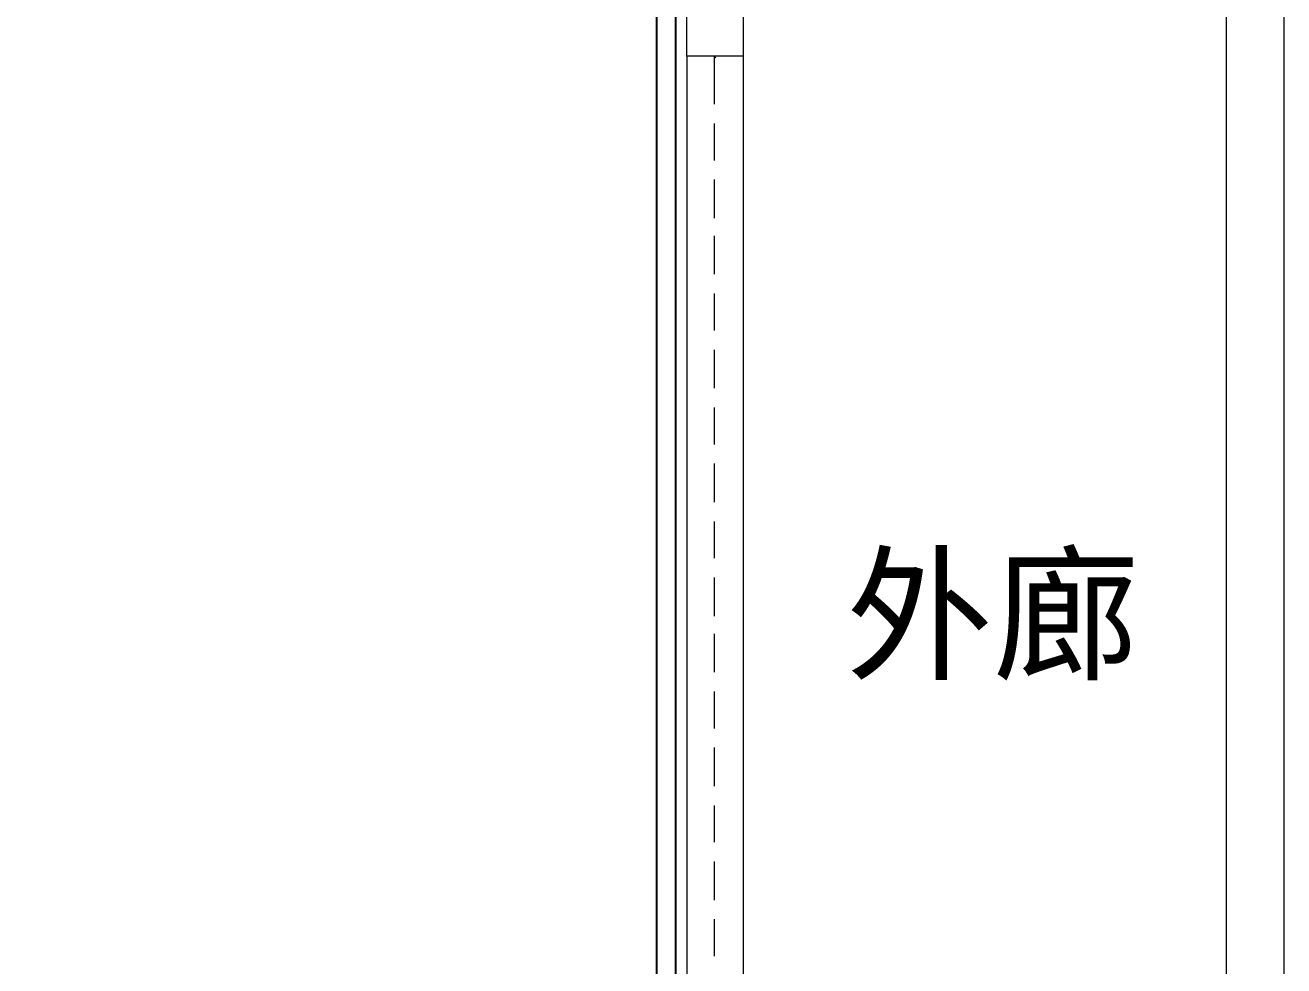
# Model space of a CAD drawing. Header units: millimetres. Extents: x 0 to 31017, y 0 to 21335.
# Drawn here: x 29485.6 to 29817.6, y 5922.2 to 6170.3 of the extents above; entities that cross this region are included whole.
import ezdxf

# ---------------------------------------------------------------- set-up
doc = ezdxf.new("R2010")
doc.units = ezdxf.units.MM
doc.layers.add('PDF_幾何圖形', color=7, linetype='Continuous')
doc.layers.add('PDF_文字', color=7, linetype='Continuous')
doc.styles.add('PDF PMingLiU', font='')
doc.styles.get('PDF PMingLiU').set_extended_font_data('PMingLiU')

# ---------------------------------------------------------------- blocks, each defined once
blk = doc.blocks.new('3F庫板圖灰底')
at = {"color": 8}
for points in [[(103157.5, -8371.44), (103860, -8371.44), (103860, -8412.07), (103901.48, -8412.07), (103901.48, -8965.59), (103860, -8965.59), (103860, -9008.72)], [(103162.5, -8376.44), (103855, -8376.44), (103855, -8417.07), (103896.48, -8417.07), (103896.48, -8960.59), (103855, -8960.59), (103855, -9008.72)]]:
    blk.add_lwpolyline(points, dxfattribs=at)
blk = doc.blocks.new('3F建築底圖')
at = {"layer": 'PDF_幾何圖形', "lineweight": 20}
blk.add_lwpolyline([(3040.63, -500.17), (3040.63, -685.55), (3025.82, -685.55), (3025.82, -514.99), (524.05, -514.99), (524.05, -500.17)], close=True, dxfattribs=at)
at = {"layer": 'PDF_幾何圖形', "lineweight": 13}
for points in [[(3040.63, -500.17), (3183.26, -500.17), (3183.26, -1159.16), (3040.63, -1159.16)], [(3040.63, -514.99), (3168.03, -514.99), (3168.03, -1144.34), (3040.63, -1144.34)]]:
    blk.add_lwpolyline(points, dxfattribs=at)
at = {"layer": 'PDF_幾何圖形', "lineweight": 5}
for points in [[(3025.82, -685.55), (3025.82, -985.63)], [(3033.01, -685.55), (3033.01, -698.25)], [(3040.63, -685.55), (3040.63, -985.63)], [(3033.01, -703.33), (3033.01, -713.06)], [(3033.01, -718.14), (3033.01, -728.3)], [(3033.01, -732.95), (3033.01, -743.11)], [(3033.01, -748.19), (3033.01, -757.93)], [(3033.01, -763), (3033.01, -773.16)], [(3033.01, -778.24), (3033.01, -787.98)], [(3033.01, -793.05), (3033.01, -803.21)], [(3033.01, -808.29), (3033.01, -818.03)], [(3033.01, -823.1), (3033.01, -833.26)], [(3033.01, -837.92), (3033.01, -848.08)], [(3033.01, -853.15), (3033.01, -862.89)], [(3033.01, -867.97), (3033.01, -878.13)], [(3033.01, -883.2), (3033.01, -892.94)], [(3033.01, -898.02), (3033.01, -908.18)], [(3033.01, -913.25), (3033.01, -922.99)]]:
    blk.add_lwpolyline(points, dxfattribs=at)
at = {"layer": 'PDF_幾何圖形', "lineweight": 0}
blk.add_lwpolyline([(3033.01, -685.55), (3033.44, -685.97)], dxfattribs=at)
at = {"layer": 'PDF_文字', "insert": (3067.72, -834.47), "char_height": 28.436, "attachment_point": 4, "style": 'PDF PMingLiU'}
blk.add_mtext('外廊', dxfattribs=at)

msp = doc.modelspace()

# ---------------------------------------------------------------- block references
msp.add_blockref('3F建築底圖', (26634.36, 6847.73))
at = {"color": 9}
msp.add_blockref('3F庫板圖灰底', (-74244.3, 14701.19), dxfattribs=at)

doc.saveas('drawing.dxf')
